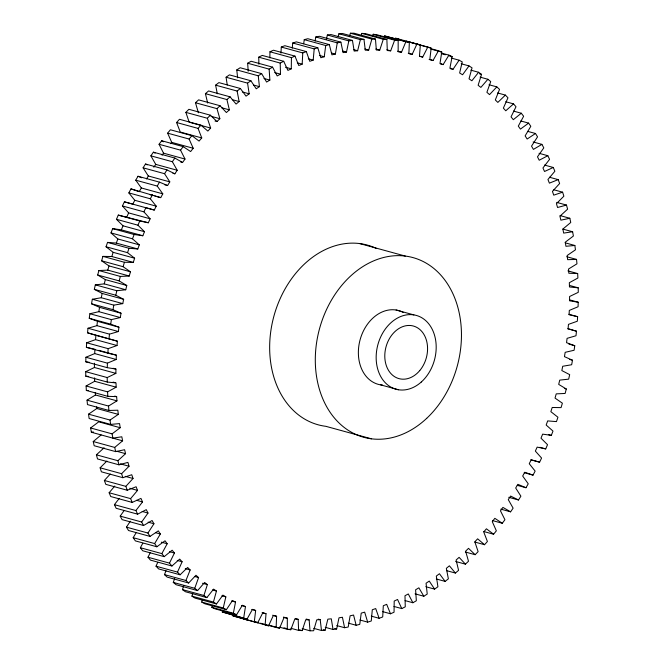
<?xml version="1.0" encoding="UTF-8"?>
<svg xmlns="http://www.w3.org/2000/svg" width="664" height="664" viewBox="0 0 664 664"><rect width="100%" height="100%" fill="white"/><g stroke="black" fill="none" stroke-linecap="round" stroke-linejoin="round"><path stroke-width="1" d="M568.832 314.279L577.622 316.686L577.323 321.227L568.459 324.364L568.094 328.697L576.476 331.195L575.995 335.752L567.081 338.349L566.55 342.682L574.758 345.72L574.111 350.26L565.164 352.327L564.458 356.651L572.492 360.212L571.663 364.743L562.707 366.262L561.844 370.57L569.67 374.645L568.674 379.152L559.727 380.123L558.698 384.398L566.301 388.979L565.13 393.453L556.216 393.868L555.029 398.101L562.391 403.189L561.055 407.613L552.199 407.48L550.846 411.663L557.951 417.233L556.457 421.598L547.675 420.91L546.165 425.035L552.996 431.077L551.336 435.368L542.654 434.14L540.994 438.19L547.534 444.689L545.717 448.906L537.151 447.121L535.35 451.097L541.575 458.044L539.608 462.169L531.183 459.845L529.241 463.721L535.142 471.091L533.026 475.117L524.759 472.253L522.676 476.038L528.245 483.815L525.988 487.733L517.895 484.338L515.679 488.015L520.9 496.182L518.501 499.984L510.608 496.066L508.267 499.627L513.123 508.159L510.599 511.828L502.922 507.404L500.457 510.832L504.939 519.721L502.291 523.257L494.846 518.327L492.273 521.622L496.357 530.835L493.593 534.221L486.405 528.801L483.724 531.964L487.417 541.484L484.537 544.712L477.624 538.819L474.835 541.824L478.121 551.626L475.134 554.697L468.51 548.339L465.622 551.186L468.502 561.246L465.422 564.151L459.098 557.345L456.118 560.034L458.575 570.326L455.404 573.057L449.395 565.819L446.341 568.334L448.374 578.842L445.121 581.39L439.444 573.737L436.314 576.07L437.916 586.76L434.588 589.126L429.259 581.075L426.064 583.233L427.226 594.081L423.831 596.247L418.868 587.823L415.606 589.79L416.336 600.771L412.883 602.738L408.294 593.956L404.982 595.732L405.272 606.821L401.77 608.589L397.553 599.476L394.2 601.053L394.051 612.225L390.507 613.777L386.689 604.348L383.302 605.734L382.713 616.947L379.136 618.292L375.716 608.581L372.296 609.751L371.276 620.998L367.673 622.126L364.669 612.15L361.224 613.121L359.763 624.359L356.153 625.272L353.563 615.047L350.111 615.81L348.218 627.024L344.591 627.712L342.425 617.271L338.98 617.827L336.656 628.982L333.037 629.455L331.294 618.815L327.85 619.163L325.111 630.236L321.5 630.485L320.197 619.678L316.761 619.811L313.607 630.775L310.013 630.8L309.15 619.861L305.739 619.769L302.17 630.601L298.609 630.402L298.178 619.346L294.799 619.047L290.84 629.721L287.304 629.298L287.321 618.151L283.412 617.08M372.446 36.221L373.16 34.279L376.695 34.702L398.168 40.587L398.159 51.734L401.504 52.24L405.853 41.757L409.339 42.405L408.883 53.61L412.178 54.332L416.909 44.065L420.345 44.928L419.457 56.166L422.694 57.096L427.79 47.061L431.16 48.148L429.84 59.395L433.011 60.532L438.464 50.754L441.767 52.058L440.008 63.287L443.112 64.624L448.914 55.137L452.134 56.647L449.951 67.828L452.981 69.371L459.098 60.192L462.235 61.91L459.629 73.023L462.576 74.758L469.008 65.91L472.054 67.836L469.025 78.842L471.88 80.767L478.611 72.276L481.558 74.401L478.121 85.274L480.877 87.399L487.891 79.273L490.729 81.589L486.886 92.313L489.534 94.62L496.821 86.884L499.544 89.391L495.311 99.94L497.842 102.414L505.379 95.093L507.977 97.791L503.362 108.124L505.785 110.78L513.538 103.883L516.011 106.755L511.031 116.864L513.322 119.678L521.29 113.229L523.63 116.266L518.293 126.127L520.46 129.098L528.61 123.106L530.818 126.309L525.124 135.888L527.158 139.017L535.491 133.497L537.549 136.85L531.524 146.13L533.416 149.4L541.899 144.37L543.808 147.873L537.475 156.828L539.218 160.232L547.833 155.708L549.584 159.343L542.944 167.959L544.546 171.486L553.27 167.469L554.872 171.246L547.941 179.487L549.385 183.139L558.2 179.637L559.636 183.53L552.44 191.39L553.726 195.15L562.607 192.186L563.877 196.187L556.432 203.64L557.561 207.5L566.492 205.068L567.596 209.177L559.91 216.207L560.881 220.166L569.828 218.273L570.766 222.465L562.864 229.063L563.67 233.097L572.625 231.753L573.389 236.027L565.288 242.169L565.927 246.278L574.866 245.481L575.456 249.83L567.172 255.499L567.654 259.674L576.543 259.425L576.958 263.832L568.525 269.02L568.832 273.244L577.663 273.551L577.896 278.017L569.33 282.706L569.463 286.972L578.219 287.827L578.278 292.326L569.587 296.509L569.554 300.809L578.203 302.22L578.078 306.743L569.297 310.412L569.098 314.728L577.622 316.686M112.092 433.858L112.855 438.132L121.811 436.787L122.616 440.821L91.375 432.247L90.611 427.973L112.092 433.858L120.192 427.716L119.553 423.607L110.614 424.404L89.134 418.519L88.544 414.17L110.025 420.055L118.308 414.386L117.827 410.211L108.929 410.46L87.457 404.575L87.042 400.168L108.522 406.053L116.955 400.865L116.648 396.64L107.817 396.333L86.337 390.449L86.104 385.983L107.576 391.868L116.15 387.187L116.017 382.912L107.261 382.057L85.78 376.173L85.722 371.674L94.412 367.491L94.446 363.191M85.722 371.674L107.203 377.559L115.893 373.375L115.926 369.076L112.996 368.271M269.866 57.868L269.949 51.775L273.493 50.223L294.974 56.108L298.792 65.537L302.178 64.151L302.767 52.937L306.345 51.593L309.764 61.304L313.184 60.133L314.205 48.887L317.807 47.758L320.812 57.735L324.256 56.764L325.717 45.526L329.327 44.612L331.917 54.838L335.37 54.075L337.262 42.861L340.889 42.172L343.047 52.614L346.5 52.058L348.824 40.902L352.443 40.429L354.178 51.07L357.63 50.73L360.369 39.649L363.98 39.4L365.283 50.207L368.719 50.074L371.873 39.11L375.467 39.085L376.33 50.032L379.742 50.115L383.311 39.284L386.871 39.483L387.303 50.539L390.681 50.837L394.64 40.164L398.168 40.587M258.918 64.234L258.728 57.179L262.23 55.411L283.711 61.295L287.927 70.409L291.28 68.832L291.43 57.66L294.974 56.108M115.926 369.076L107.277 367.665L85.797 361.78L85.922 357.257L94.703 353.588L116.183 359.473L116.383 355.157L98.811 350.343M107.277 367.665L107.402 363.142L116.183 359.473M287.321 618.151L283.976 617.644L279.627 628.127L276.141 627.48L276.589 616.275L272.688 615.204M94.703 353.588L94.902 349.272L86.378 347.313L86.677 342.773L95.541 339.636L117.022 345.521L117.387 341.188L87.523 332.805L88.005 328.248L96.919 325.651L118.4 331.535L118.931 327.203L110.714 324.165L89.242 318.28L89.889 313.74L98.836 311.673L120.317 317.558L121.022 313.234L112.988 309.673L91.507 303.788L92.337 299.257L101.293 297.738L122.765 303.622L123.637 299.315L115.81 295.239L94.329 289.355L95.325 284.848L104.273 283.877L125.753 289.761L126.782 285.487L119.18 280.905L97.699 275.021L98.87 270.547L107.784 270.132L129.264 276.017L130.451 271.784L123.089 266.696L101.609 260.811L102.945 256.387L111.801 256.52L133.281 262.404L134.634 258.221L127.529 252.652L106.049 246.767L107.543 242.401L116.325 243.09L137.805 248.975L139.307 244.85L132.485 238.808L111.004 232.923L112.664 228.632L121.346 229.86L142.826 235.745L144.478 231.694L137.946 225.196L116.466 219.311L118.283 215.094L148.329 222.764L150.13 218.788L143.905 211.841L122.425 205.956L124.392 201.831L154.297 210.048L156.239 206.164L150.338 198.793L128.857 192.909L130.974 188.883L160.721 197.631L162.804 193.846L157.235 186.069L135.755 180.185L138.012 176.267L159.493 182.152L167.585 185.547L169.793 181.87L164.581 173.702L143.1 167.818L145.499 164.016L166.971 169.901L174.864 173.819L177.205 170.258L172.358 161.725L150.877 155.841L153.401 152.172L174.881 158.057L182.558 162.481L185.015 159.053L180.542 150.164L159.061 144.279L161.709 140.743L183.189 146.628L190.634 151.558L193.207 148.263L189.124 139.05L167.643 133.165L170.407 129.779L191.888 135.663L199.075 141.083L201.756 137.929L198.063 128.401L176.582 122.516L179.463 119.288L200.943 125.172L207.857 131.065L210.646 128.061L207.359 118.258L185.878 112.374L188.867 109.303L210.339 115.187L216.97 121.545L219.859 118.698L216.979 108.639L195.498 102.754L198.378 112.814M280.972 53.17L281.287 47.053L284.864 45.708L306.345 51.593M116.383 355.157L107.858 353.198L108.157 348.658L117.022 345.521M268.563 625.82L232.84 615.852L257.69 622.824L262.786 612.789L266.023 613.719L265.135 624.957L268.563 625.82L273.302 615.553L276.589 616.275M95.541 339.636L95.906 335.303L87.523 332.805M292.26 48.107L292.724 43.002L296.327 41.873L317.807 47.758M109.004 338.69L109.485 334.141L118.4 331.535M254.32 621.736L255.64 610.49L252.469 609.353L247.008 619.13L222.232 611.942L247.008 619.13M96.919 325.651L97.45 321.318L89.242 318.28M303.705 43.724L304.236 39.641L307.847 38.728L329.327 44.612M110.714 324.165L111.369 319.625L120.317 317.558M243.713 617.827L245.472 606.597L242.36 605.261L236.567 614.748L215.086 608.863L211.866 607.352L212.264 605.319M98.836 311.673L99.542 307.349L91.507 303.788M315.093 41.052L315.782 36.976L319.409 36.288L340.889 42.172M112.988 309.673L113.81 305.141L122.765 303.622M236.567 614.748L233.346 613.237L235.529 602.057L232.5 600.513L226.374 609.693L204.902 603.808L201.765 602.09L202.238 600.065M101.293 297.738L102.156 293.43L94.329 289.355M326.497 39.076L327.344 35.018L330.962 34.545L352.443 40.429M115.81 295.239L116.806 290.732L125.753 289.761M226.374 609.693L223.245 607.975L225.851 596.861L222.905 595.127L216.472 603.974L194.992 598.09L191.946 596.164L192.701 593.417M104.273 283.877L105.302 279.602L97.699 275.021M338.142 36.786L338.889 33.764L342.499 33.515L363.98 39.4M119.18 280.905L120.35 276.431L129.264 276.017M216.472 603.974L213.426 602.049L216.456 591.043L213.601 589.117L206.869 597.608L185.389 591.724L182.442 589.599L183.696 585.648M107.784 270.132L108.971 265.899L101.609 260.811M349.604 35.964L350.393 33.225L353.987 33.2L375.467 39.085M123.089 266.696L124.425 262.272L133.281 262.404M206.869 597.608L203.923 595.484L207.359 584.611L204.603 582.486L197.59 590.611L176.109 584.727L173.271 582.411L174.665 578.51M111.801 256.52L113.154 252.337L106.049 246.767M361.183 35.366L361.83 33.399L365.391 33.598L386.871 39.483M127.529 252.652L129.023 248.286L137.805 248.975M197.59 590.611L194.751 588.296L198.594 577.572L195.946 575.265L188.659 583L167.179 577.116L164.456 574.609L166 570.774M116.325 243.09L117.835 238.965L111.004 232.923M132.485 238.808L134.145 234.517L142.826 235.745M188.659 583L185.937 580.494L190.17 569.944L187.63 567.471L180.102 574.792L158.621 568.907L156.023 566.209L157.7 562.449M121.346 229.86L123.006 225.81L116.466 219.311M137.946 225.196L139.764 220.979L148.329 222.764M180.102 574.792L177.504 572.094L182.119 561.761L179.695 559.105L171.943 566.002L150.462 560.117L147.989 557.245L150.255 552.655M126.849 216.879L128.65 212.903L122.425 205.956M143.905 211.841L145.873 207.716L154.297 210.048M171.943 566.002L169.469 563.13L174.449 553.021L172.159 550.207L164.191 556.656L142.71 550.771L140.37 547.734L142.793 543.252M128.857 192.909L134.759 200.279L132.817 204.155L124.392 201.831M150.338 198.793L152.454 194.768M164.191 556.656L161.842 553.618L167.187 543.758L165.021 540.786L156.862 546.779L135.39 540.894L133.182 537.691L136.286 532.47M139.241 191.747L141.324 187.962L135.755 180.185M157.235 186.069L159.493 182.152M156.862 546.779L154.662 543.575L160.348 533.997L158.322 530.868L149.989 536.387L128.509 530.503L126.45 527.15L130.285 521.24M146.545 178.923L148.321 175.985L143.1 167.818M164.581 173.702L166.971 169.901M149.989 536.387L147.931 533.034L153.948 523.755L152.064 520.485L143.582 525.514L122.101 519.63L120.192 516.127L124.226 510.425M153.857 167.22L155.733 164.373L150.877 155.841M172.358 161.725L174.881 158.057M143.582 525.514L141.664 522.012L148.006 513.056L146.263 509.653L137.647 514.177L116.167 508.292L114.415 504.657L119.246 498.39M162.066 155.227L163.543 153.168L159.061 144.279M180.542 150.164L183.189 146.628M137.647 514.177L135.888 510.541L142.536 501.926L140.934 498.398L132.211 502.416L110.73 496.531L109.128 492.754L114.806 486.015M170.698 143.698L171.727 142.378L167.643 133.165M189.124 139.05L191.888 135.663M132.211 502.416L130.609 498.639L137.539 490.397L136.095 486.745L127.28 490.248L105.8 484.363L104.364 480.47L110.257 474.038M198.063 128.401L200.943 125.172M127.28 490.248L125.845 486.355L133.041 478.495L131.754 474.735L122.873 477.698L101.393 471.814L100.123 467.813L106.896 461.04M207.359 118.258L210.339 115.187M100.123 467.813L121.595 473.698L129.048 466.244L127.92 462.385L118.989 464.817L97.508 458.932L96.404 454.823L104.09 447.793M195.498 102.754L198.577 99.849L220.058 105.734L226.382 112.54L229.362 109.85L226.905 99.558L205.425 93.674L207.658 103.036M216.979 108.639L220.058 105.734M96.404 454.823L117.885 460.708L125.571 453.678L124.6 449.719L115.652 451.611L94.172 445.727L93.234 441.535L101.135 434.937M205.425 93.674L208.596 90.943L230.076 96.828L236.077 104.065L239.14 101.55L237.106 91.043L240.36 88.495L246.029 96.147L249.166 93.815L247.564 83.124L250.892 80.759L256.221 88.81L259.416 86.652L258.254 75.804L261.641 73.638L266.613 82.062L269.874 80.095L269.144 69.114L272.597 67.147L277.187 75.928L280.498 74.152L280.208 63.063L283.711 61.295M226.905 99.558L230.076 96.828M93.234 441.535L114.714 447.42L122.616 440.821M217.294 93.757L215.626 85.158L218.879 82.61L240.36 88.495M90.611 427.973L98.712 421.831L120.192 427.716M227.246 85.017L226.084 77.24L229.412 74.874L250.892 80.759M88.544 414.17L96.828 408.501L118.308 414.386M237.621 77.812L236.774 69.919L240.169 67.753L261.641 73.638M87.042 400.168L95.475 394.98L116.955 400.865M248.195 71.214L247.664 63.229L251.117 61.262L272.597 67.147M86.104 385.983L94.67 381.294L116.15 387.187M91.375 432.247L93.367 431.949M86.337 390.449L88.295 390.515M85.78 376.173L88.702 376.455M85.797 361.78L89.64 362.411M398.865 39.043L395.437 38.18L420.345 44.928M243.655 619.072L247.091 619.935M427.79 47.061L406.31 41.176L431.16 48.148M409.339 42.405L384.373 35.873L405.853 41.757M430.654 48.621L438.464 50.754M431.027 49.119L441.767 52.058M373.16 34.279L394.64 40.164M441.103 52.995L448.914 55.137M442.373 53.975L445.303 54.78M449.204 55.851L452.134 56.647M361.83 33.399L383.311 39.284M451.288 58.05L459.098 60.192M350.393 33.225L371.873 39.11M461.198 63.769L469.008 65.91M338.889 33.764L360.369 39.649M470.801 70.135L478.611 72.276M419.764 56.291L422.694 57.096M408.277 53.261L412.178 54.332M429.11 59.461L433.011 60.532M397.595 51.169L401.504 52.24M479.607 73.862L481.558 74.401M440.19 63.827L443.112 64.624M386.772 49.767L390.681 50.837M327.344 35.018L348.824 40.902M450.051 68.566L452.981 69.371M480.08 77.132L487.891 79.273M375.832 49.045L379.742 50.115M364.81 49.003L368.719 50.074M315.782 36.976L337.262 42.861M489.011 84.743L496.821 86.884M353.721 49.659L357.63 50.73M304.236 39.641L325.717 45.526M497.56 92.952L505.379 95.093M342.599 50.987L346.5 52.058M331.461 53.004L335.37 54.075M292.724 43.002L314.205 48.887M505.727 101.741L513.538 103.883M319.367 55.427L324.256 56.764M281.287 47.053L302.767 52.937M513.479 111.087L521.29 113.229M308.295 58.789L313.184 60.133M269.949 51.775L291.43 57.66M520.8 120.964L528.61 123.106M297.298 62.814L302.178 64.151M258.728 57.179L280.208 63.063M527.681 131.356L535.491 133.497M285.42 67.23L291.28 68.832M247.664 63.229L269.144 69.114M533.109 141.963L541.899 144.37M274.639 72.542L280.498 74.152M236.774 69.919L258.254 75.804M539.043 153.301L547.833 155.708M264.015 78.493L269.874 80.095M226.084 77.24L247.564 83.124M253.557 85.05L259.416 86.652M544.48 165.062L553.27 167.469M242.335 91.939L249.166 93.815M215.626 85.158L237.106 91.043M549.41 177.23L558.2 179.637M232.3 99.683L239.14 101.55M553.817 189.771L562.607 192.186M221.552 107.717L229.362 109.85M556.722 202.395L566.492 205.068M211.069 116.291L219.859 118.698M215.02 121.014L216.97 121.545M560.067 215.593L569.828 218.273M210.646 128.061L189.165 122.176L185.878 112.374M562.864 229.08L572.625 231.753M201.756 137.929L180.276 132.036L176.582 122.516M565.106 242.808L574.866 245.481M171.727 142.378L193.207 148.263M566.782 256.752L576.543 259.425M163.543 153.168L185.015 159.053M180.6 161.95L182.558 162.481M567.903 270.879L577.663 273.551M155.733 164.373L177.205 170.258M172.914 173.279L174.864 173.819M569.43 285.42L578.219 287.827M148.321 175.985L169.793 181.87M164.655 184.741L167.585 185.547M569.413 299.813L578.203 302.22M359.631 243.563L405.272 256.072M141.324 187.962L162.804 193.846M149.981 194.685L152.911 195.49M154.861 196.021L160.721 197.631M134.759 200.279L156.239 206.164M567.687 328.788L576.476 331.195M128.65 212.903L150.13 218.788M118.283 215.094L139.764 220.979M568.907 344.11L574.758 345.72M123.006 225.81L144.478 231.694M112.664 228.632L134.145 234.517M396.084 310.022L413.879 314.894M569.563 359.407L572.492 360.212M117.835 238.965L139.307 244.85M107.543 242.401L129.023 248.286M113.154 252.337L134.634 258.221M102.945 256.387L124.425 262.272M564.342 388.448L566.301 388.979M108.971 265.899L130.451 271.784M98.87 270.547L120.35 276.431M105.302 279.602L126.782 285.487M95.325 284.848L116.806 290.732M102.156 293.43L123.637 299.315M92.337 299.257L113.81 305.141M99.542 307.349L121.022 313.234M380.688 384.879L398.483 389.751M548.406 434.571L551.336 435.368M89.889 313.74L111.369 319.625M97.45 321.318L118.931 327.203M539.857 447.304L545.717 448.906M88.005 328.248L109.485 334.141M95.906 335.303L117.387 341.188M530.826 459.762L539.608 462.169M86.677 342.773L108.157 348.658M86.378 347.313L107.858 353.198M524.236 472.71L533.026 475.117M85.922 357.257L107.402 363.142M371.491 438.829L325.85 426.321A93.159 71.355 -74.7 0 1 274.257 314.885A93.159 71.355 -74.7 0 1 376.529 248.51M94.412 367.491L115.893 373.375M517.198 485.326L525.988 487.733M113.087 382.115L115.038 382.647M508.74 497.303L518.501 499.984M114.698 396.101L116.648 396.64M500.839 509.155L510.599 511.828M492.522 520.576L502.291 523.257M483.832 531.549L493.593 534.221M474.777 542.04L484.537 544.712M116.789 451.271L125.571 453.678M465.373 552.025L475.134 554.697M120.267 463.837L129.048 466.244M455.653 561.478L465.422 564.151M125.23 476.354L133.041 478.495M446.615 570.65L455.404 573.057M104.364 480.47L125.845 486.355M129.729 488.256L137.539 490.397M436.331 578.975L445.121 581.39M109.128 492.754L130.609 498.639M136.676 500.324L142.536 501.926M425.798 586.71L434.588 589.126M142.154 511.446L148.006 513.056M114.415 504.657L135.888 510.541M415.05 593.84L423.831 596.247M148.097 522.145L153.948 523.755M120.192 516.127L141.664 522.012M405.073 600.596L412.883 602.738M155.467 532.661L160.348 533.997M126.45 527.15L147.931 533.034M161.327 542.156L167.187 543.758M393.959 606.448L401.77 608.589M133.182 537.691L154.662 543.575M169.569 551.684L174.449 553.021M382.696 611.635L390.507 613.777M140.37 547.734L161.842 553.618M177.238 560.416L182.119 561.761M371.325 616.15L379.136 618.292M147.989 557.245L169.469 563.13M185.289 568.608L190.17 569.944M359.863 619.985L367.673 622.126M194.685 576.501L198.594 577.572M156.023 566.209L177.504 572.094M202.478 583.266L207.359 584.611M348.334 623.131L356.153 625.272M164.456 574.609L185.937 580.494M212.546 589.972L216.456 591.043M318.239 619.147L320.197 619.678M336.781 625.579L344.591 627.712M173.271 582.411L194.751 588.296M221.942 595.791L225.851 596.861M306.22 619.055L309.15 619.861M334.706 628.451L336.656 628.982M231.628 600.986L235.529 602.057M295.248 618.541L298.178 619.346M325.227 627.314L333.037 629.455M241.563 605.526L245.472 606.597M182.442 589.599L203.923 595.484M251.739 609.419L255.64 610.49M262.122 612.648L266.023 613.719M323.161 629.704L325.111 630.236M313.69 628.343L321.5 630.485M191.946 596.164L213.426 602.049M302.203 628.659L310.013 630.8M201.765 602.09L223.245 607.975M299.24 629.804L302.17 630.601M290.799 628.26L298.609 630.402M211.866 607.352L233.346 613.237M284.001 627.845L286.931 628.65M288.882 629.181L290.84 629.721M279.494 627.156L287.304 629.298M268.887 625.181L279.627 628.127M255.64 621.861L258.57 622.666M260.52 623.197L276.141 627.48M130.974 188.883L138.32 191.423M138.012 176.267L141.606 177.769M145.499 164.016L147.25 164.888M153.401 152.172L155.11 153.152M161.709 140.743L163.361 141.839M121.595 473.698L122.873 477.698M117.885 460.708L118.989 464.817M114.714 447.42L115.652 451.611M110.025 420.055L110.614 424.404M96.637 406.833L96.828 408.501M108.522 406.053L108.929 410.46M95.292 392.441L95.475 394.98M107.576 391.868L107.817 396.333M94.562 377.882L94.67 381.294M107.203 377.559L107.261 382.057M382.588 385.095A38.271 29.307 -74.7 0 1 360.262 339.179A38.271 29.307 -74.7 0 1 403.33 312.487M419.739 370.595A27.265 20.883 -74.7 0 0 413.73 326.124A27.265 20.883 -74.7 0 0 385.07 360.253A27.265 20.883 -74.7 0 0 419.739 370.595M421.258 382.049A38.271 29.307 -74.7 0 0 421.125 317.367A38.271 29.307 -74.7 0 0 376.156 357.556A38.271 29.307 -74.7 0 0 421.258 382.049M426.72 418.32A93.159 71.355 -74.7 0 0 423.101 261.475A93.159 71.355 -74.7 0 0 315.325 362.552A93.159 71.355 -74.7 0 0 426.72 418.32"/></g></svg>
